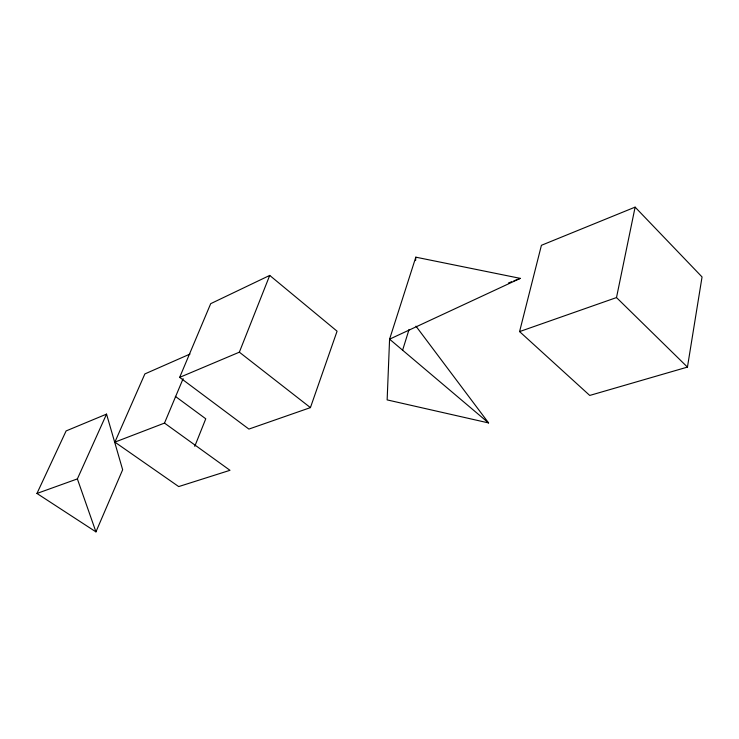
<?xml version="1.0" encoding="UTF-8"?>
<svg xmlns="http://www.w3.org/2000/svg" width="739" height="739" viewBox="0 0 739 739"><rect width="100%" height="100%" fill="white"/><g stroke="black" fill="none" stroke-linecap="round" stroke-linejoin="round"><path stroke-width="1.11" d="M415.604 260.571L415.817 257.172L520.284 278.372L389.582 339.173L387.144 399.901L488.599 422.939L415.965 326.167M687.446 367.098L702.05 276.949L635.115 207.132L541.419 245.302L519.582 331.599L589.74 395.439L687.446 367.098L616.502 297.568L635.115 207.132M402.561 350.36L409.073 329.446M415.817 257.172L389.582 339.173L488.599 422.939M310.426 407.614L337.076 331.192L269.726 275.416L210.698 303.674L179.669 377.37L248.895 429.082L310.426 407.614L239.353 352.18L179.669 377.37M239.353 352.18L269.726 275.416M194.763 446.328L205.765 418.791L175.319 396.353M164.501 423.087L229.986 470.309L178.699 486.576L114.887 442.125L164.501 423.087L183.124 378.654M95.941 531.868L122.656 469.755L106.545 414.117L66.113 430.929L36.95 493.458L95.941 531.868L77.373 478.909L106.545 414.117M114.887 442.125L144.872 373.925L190.006 354.055M508.469 282.982L511.693 281.725M513.845 280.885L520.284 278.372M36.95 493.458L77.373 478.909M519.582 331.599L616.502 297.568"/></g></svg>
